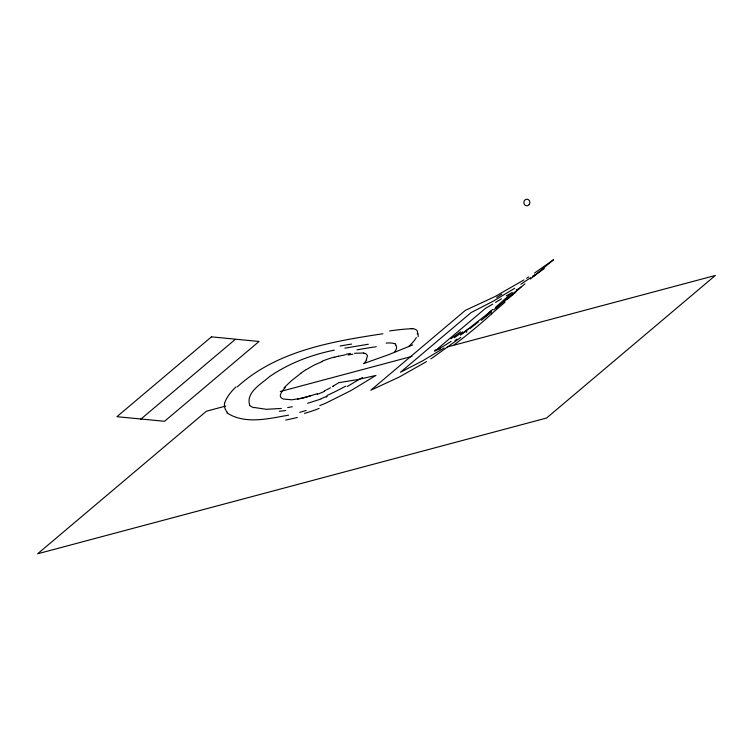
<?xml version="1.0" encoding="UTF-8"?>
<svg xmlns="http://www.w3.org/2000/svg" width="753" height="753" viewBox="0 0 753 753"><rect width="100%" height="100%" fill="white"/><g stroke="black" fill="none" stroke-linecap="round" stroke-linejoin="round"><path stroke-width="1.13" d="M418.179 336.742L418.179 333.683M366.203 359.99L367.464 355.905A36.671 8.98 -21.5 0 0 366.41 354.371M284.088 387.739L291.082 381.037L300.852 373.319M237.346 386.826C276.775 350.832 331.969 341.457 382.938 333.748M533.444 276.605L535.703 274.525L533.162 276.012M553.606 259.691L530.347 279.052M521.565 286.507L496.208 308.128M140.529 419.412L235.049 339.575M524.945 283.862L504.425 301.181M495.342 307.525L512.369 292.437L506.308 295.816M491.549 310.707L460.874 334.718M491.445 312.034L481.289 320.364M460.798 337.4L432.561 357.769M466.173 332.318L466.992 331.697M553.267 259.936L534.517 273.057M456.996 339.132L454.906 340.629M530.667 277.641L520.869 284.286M528.634 276.925L526.62 278.234M451.122 341.363L450.567 341.73M450.012 342.078L446.764 344.14M431.902 358.193L430.885 358.842M514.732 288.277L493.319 301.134L471.152 312.561L400.445 372.283L422.612 360.856L444.025 347.999M523.937 279.947L495.145 296.503L465.354 310.368L370.834 390.205L399.241 377.055L426.452 361.647M306.302 369.601L313.935 365.196L322.482 361.421M362.485 377.46L347.171 386.571M501.498 298.8L495.559 302.442M446.218 344.479L444.232 345.693M443.461 346.154L434.632 351.303L485.525 308.316L492.801 304.099M333.617 386.063L332.525 386.675M330.511 387.786L326.604 389.8M325.701 390.195L324.364 390.788M327.244 396.502L326.218 396.944M412.738 344.912L388.416 354.767L363.548 363.605M319.771 405.632L324.985 403.476A54.865 15.305 -25.6 0 0 326.397 402.864L350.823 390.656L375.963 375.408L357.929 379.54L339.33 382.59M317.248 393.706L303.139 398.083L291.712 399.796L283.222 399.015L280.944 397.622L280.276 395.73A50.517 15.107 -20 0 1 285.283 387.55M321.023 399.015L307.619 403.288M306.142 410.46L299.741 412.362M333.814 357.515L334.718 357.251M225.759 406.055L206.444 411.204L37.65 553.784L546.556 418.047L715.35 275.466L447.263 346.973M280.285 391.513L412.051 356.367M434.773 350.305L440.449 348.79M338.266 356.32L345.74 354.701M288.625 415.148C268.567 418.649 245.13 424.73 226.907 412.86M334.36 350.126C311.365 354.767 288.785 363.275 269.452 376.698C261.3 383.974 245.61 392.407 249.685 405.095M292.305 406.742L287.674 407.542M344.836 348.15L368.321 344.243M354.503 353.289L363.887 353.006M281.321 408.446L266.186 409.303L254.175 407.467M395.231 343.509L395.739 344.846M516.304 289.858A70.641 1.892 -30.3 0 1 517.697 289.19M492.763 309.398A131.22 4.556 -37.9 0 1 488.97 312.561M462.7 331.857A52.032 5.544 -37.5 0 1 454.388 337.664M507.475 299.223A187.723 2.457 -41.1 0 1 515.984 291.966M544.315 268.595A129.328 11.719 -28.2 0 1 538.743 272.473M491.803 313.737A51.722 4.772 -39.9 0 1 454.219 344.723M504.999 302.207A90.162 4.49 -39.6 0 1 491.54 313.766M363.643 353.138A26.308 6.438 -20.9 0 1 366.447 354.352M366.683 359.83A87.499 21.178 -23 0 1 364.132 363.435M416.315 337.589A87.31 16.18 -27.5 0 1 408.841 346.389M410.884 328.496A68.532 13.723 -24.3 0 1 417.209 334.078M389.583 330.934A128.49 16.754 -15.5 0 1 412.71 328.685M224.601 403.213A114.475 40.69 -14.1 0 1 236.047 386.863M227.613 412.606A86.426 29.8 -16 0 1 224.535 403.288M297.313 417.454A136.66 60.72 -30.9 0 1 285.698 420.042M319.159 408.427A77.954 27.917 -27.2 0 1 304.466 413.406M338.85 382.618A35.88 8.65 -23.6 0 1 333.193 386.007M324.703 391.259A41.575 12.679 -22.9 0 1 317.267 394.346M300.729 373.319A81.409 24.849 -18.4 0 1 306.16 369.591M322.199 361.205A30.242 8.349 -19.3 0 1 333.937 357.176M334.793 357.12A34.996 8.622 -19.1 0 1 338.379 356.178M346.521 354.117A56.691 12.048 -18.1 0 1 350.418 353.458M348.084 355.002A58.047 11.22 -17.4 0 1 352.922 354.221M345.646 386.157A64.316 16.284 -24.7 0 1 326.953 395.513M326.19 396.615A33.791 8.885 -24.4 0 1 321.164 398.619M311.582 395.438A128.057 47.524 -27.1 0 1 297.51 399.128M285.735 410.479A148.077 66.622 -30.9 0 1 279.288 411.251M253.752 407.693A65.492 22.138 -21.5 0 1 249.459 405.199M340.064 346.013A105.109 19.653 -15.9 0 1 351.613 344.083M356.969 349.872A103.556 12.801 -14.7 0 1 376.255 346.738M386.138 343.086A46.159 9.46 -20.4 0 1 394.657 343.754M395.607 344.902A66.961 14.731 -22.9 0 1 394.741 351.877M533.698 275.457A42.874 0.857 -36 0 1 532.418 276.549M535.289 275.099A94.012 1.29 -39 0 1 538.809 272.624M498.279 306.104A115.407 1.224 -39.6 0 1 493.752 309.897M490.278 312.326A51.533 0.64 -39.5 0 1 485.45 316.326M478.597 321.729A29.574 0.922 -38.7 0 1 469.844 328.722M468.121 329.193A58.885 5.375 -39 0 1 460.431 335.01M460.525 331.847A104.648 15.7 -40.7 0 1 450.962 338.718M501.846 294.188A102.314 3.784 -31 0 1 496.698 297.426M211.442 336.855L116.922 416.691L164.54 421.294L259.06 341.467L211.442 336.855M529.246 204.468A3.285 3.003 -84.9 0 0 527.26 199.244A3.285 3.003 -84.9 0 0 524.079 203.809A3.285 3.003 -84.9 0 0 529.246 204.468"/></g></svg>
